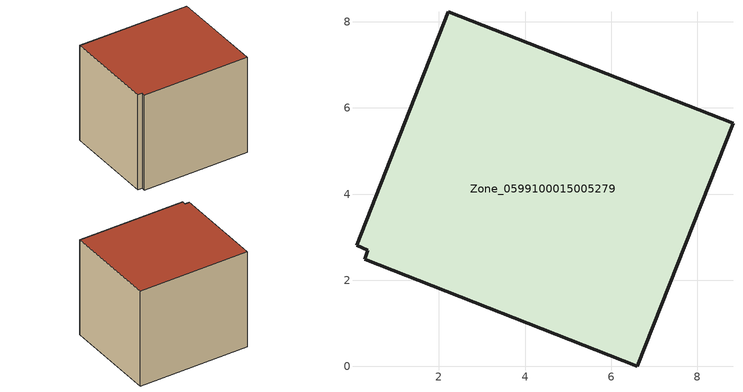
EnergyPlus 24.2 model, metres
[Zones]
Zone_0599100015005279
 floor ground (C_G): 0.27,2.48 0.35,2.7 0.09,2.81 2.22,8.24 8.83,5.65 6.61,0 z0.93
 wall outside (C_F): 6.61,0 8.83,5.65 2.22,8.24 0.09,2.81 0.35,2.7 0.27,2.48 6.61,0 z0.93:7.28
 roof outside (C_R): 0.35,2.7 0.27,2.48 6.61,0 8.83,5.65 2.22,8.24 0.09,2.81 z7.28
[BUILDING]
Pand.0599100015005279: North Axis=0; Terrain=City; Loads Convergence Tolerance Value=0.04; Temperature Convergence Tolerance Value=0.4; Solar Distribution=FullExterior; Maximum Number of Warmup Days=25; Minimum Number of Warmup Days=1
[Site:Location]
Rotterdam.The.Hague.AP_ZH_NLD Design_Conditions: Latitude=51.96; Longitude=4.45; Time Zone=1; Elevation=-4.5
[SITE:GROUNDTEMPERATURE:BUILDINGSURFACE]
18, 18, 18, 18, 18, 18, 18, 18, 18, 18, 18, 18
[MATERIAL] Thermal Absorptance=0.9; Solar Absorptance=0.7; Visible Absorptance=0.7
Name | Roughness | Thickness | Conductivity | Density | Specific Heat
G.TC.1946-1964 | MediumSmooth | 0.15 | 1 | 540 | 1210
F.TC.1946-1964 | Rough | 0.3 | 0.857143 | 1920 | 840
R.TC.1946-1964 | MediumRough | 0.2 | 0.235294 | 1500 | 1000
[CONSTRUCTION]
C_G: G.TC.1946-1964
C_F: F.TC.1946-1964
C_R: R.TC.1946-1964
[ZONE]
Zone_0599100015005279: Type=1; Multiplier=1; Ceiling Height=Autocalculate; Volume=Autocalculate; Floor Area=autocalculate; Part of Total Floor Area=Yes
[ZONEINFILTRATION:DESIGNFLOWRATE]
Infil_Zone_0599100015005279: Zone or ZoneList or Space or SpaceList=Zone_0599100015005279; Schedule=AlwaysOn; Design Flow Rate Calculation Method=Flow/Area; Flow Rate per Floor Area=0.003; Constant Term Coefficient=1; Temperature Term Coefficient=0; Velocity Term Coefficient=0; Velocity Squared Term Coefficient=0
[HVACTEMPLATE:ZONE:IDEALLOADSAIRSYSTEM]
Zone_0599100015005279: Maximum Heating Supply Air Temperature=50; Minimum Cooling Supply Air Temperature=13; Maximum Heating Supply Air Humidity Ratio=0.0156; Minimum Cooling Supply Air Humidity Ratio=0.0077; Heating Limit=NoLimit; Cooling Limit=NoLimit; Dehumidification Control Type=ConstantSensibleHeatRatio; Cooling Sensible Heat Ratio=0.7; Dehumidification Setpoint=60; Humidification Control Type=None; Humidification Setpoint=30; Outdoor Air Method=None; Outdoor Air Flow Rate per Person=0.00944; Outdoor Air Flow Rate per Zone Floor Area=0; Outdoor Air Flow Rate per Zone=0; Demand Controlled Ventilation Type=None; Outdoor Air Economizer Type=NoEconomizer; Heat Recovery Type=None; Sensible Heat Recovery Effectiveness=0.7; Latent Heat Recovery Effectiveness=0.65
[ZONECONTROL:THERMOSTAT]
ThermostatControl_Zone_0599100015005279: Zone or ZoneList=Zone_0599100015005279; Control Type Schedule=DualSetpointControlType; Control 1=Thermostat_Zone_0599100015005279; Temperature Difference Between Cutout And Setpoint=0
[THERMOSTATSETPOINT:DUALSETPOINT]
Thermostat_Zone_0599100015005279: Heating Setpoint Temperature Schedule=HeatingSetpoint_Zone_0599100015005279; Cooling Setpoint Temperature Schedule=CoolingSetpoint_Zone_0599100015005279
[SCHEDULE:COMPACT]
HeatingSetpoint_Zone_0599100015005279: Through: 12/31, For: AllDays, Until: 24:00, 21
CoolingSetpoint_Zone_0599100015005279: Through: 12/31, For: AllDays, Until: 24:00, 24
DualSetpointControlType: Through: 12/31, For: AllDays, Until: 24:00, 4
AlwaysOn: Through: 12/31, For: AllDays, Until: 24:00, 1
